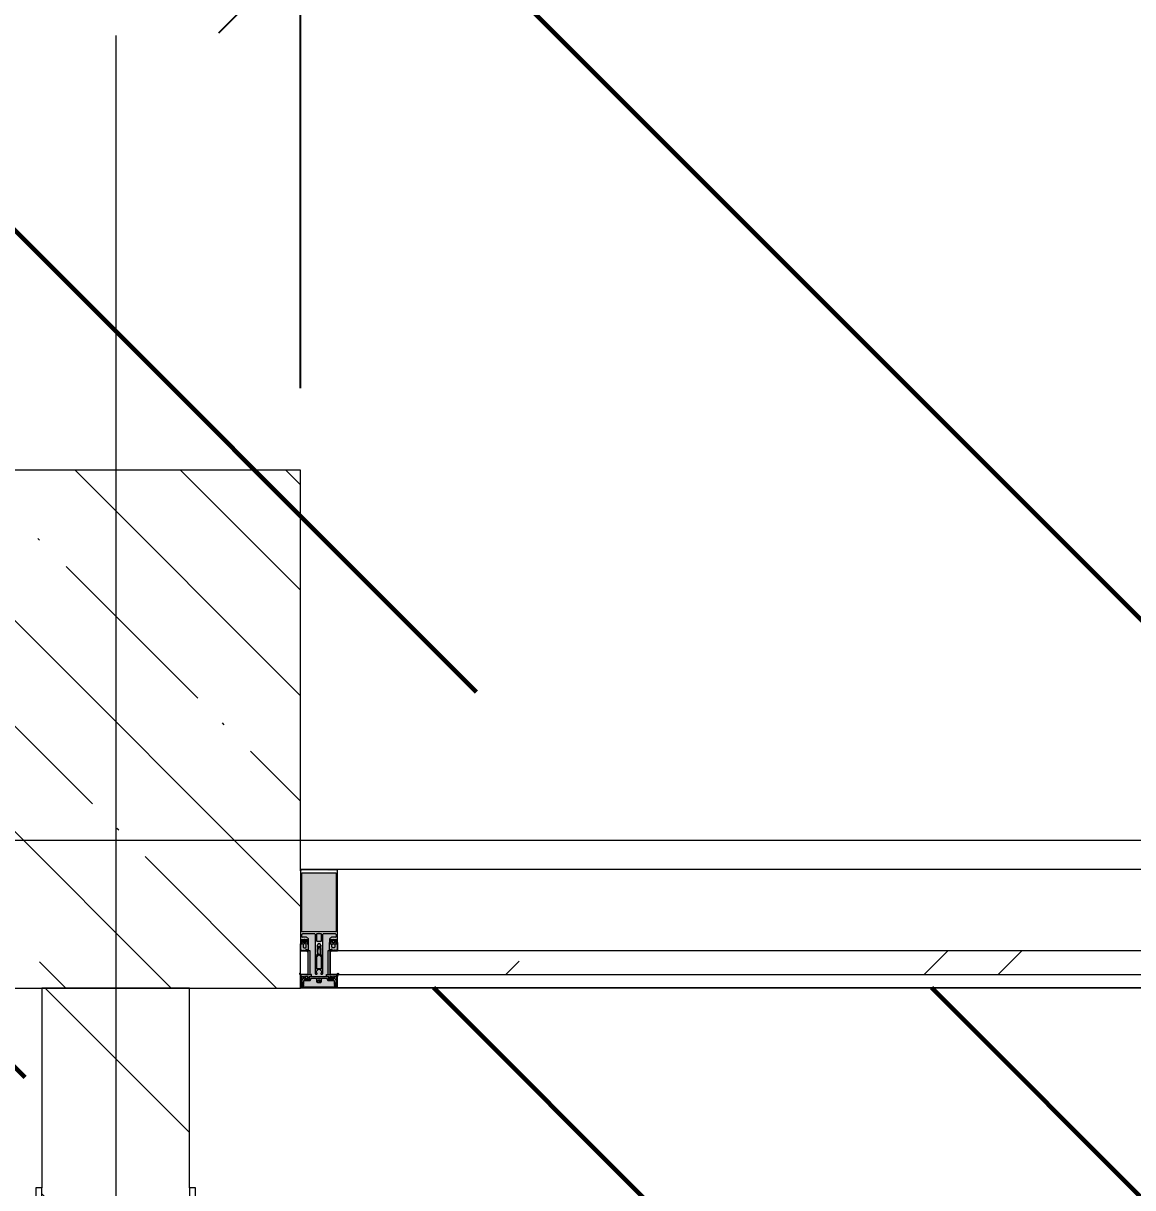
# Model space of a CAD drawing. Header units: millimetres. Extents: x -68946 to 288321, y -402657 to 324925.
# Drawn here: x 99763 to 101264, y 39505 to 41079 of the extents above; entities that cross this region are included whole.
import ezdxf

# ---------------------------------------------------------------- set-up
doc = ezdxf.new("R2010")
doc.units = ezdxf.units.MM
doc.linetypes.add('ADSK_Линия сетки', pattern=[2500, 2000, -250, 0, -250])
doc.layers.get('Defpoints').update_dxf_attribs({"color": 250})
for name, color, linetype, lineweight in [('3.4) ПТ-2.15    4 вып', 200, 'Continuous', 60), ('3.4) ПТ-2.16    4 вып', 114, 'Continuous', 60), ('A-____-____-DIMS', 250, 'Continuous', 9), ('A-DOOR-____-OTLN', 250, 'Continuous', 5), ('A-DOOR-FRAM-MCUT', 31, 'Continuous', 5), ('A-FLOR-____-OTLN', 192, 'Continuous', 9), ('A-GLAZ-CURT-MCUT', 52, 'Continuous', 9), ('A-GLAZ-CURT-OTLN', 52, 'Continuous', 5), ('A-GLAZ-CWMG-MCUT', 51, 'Continuous', 9), ('A-GLAZ-CWMG-OTLN', 51, 'Continuous', 5), ('A-WALL-____-MCUT', 250, 'Continuous', 13), ('A-WALL-____-PATT', 250, 'Continuous', 13), ('G-XREF-____-OTLN', 250, 'Continuous', 9), ('S-COLS-____-MCUT', 250, 'Continuous', 25), ('S-COLS-____-OTLN', 250, 'Continuous', 9), ('S-GRID-____-OTLN', 250, 'Continuous', 9)]:
    doc.layers.add(name, color=color, linetype=linetype, lineweight=lineweight)
doc.styles.get("Standard").update_dxf_attribs({"font": 'ГОСТ тип А.ttf'})
doc.dimstyles.new('А3', dxfattribs={"dimtxt": 333, "dimasz": 222, "dimexe": 222, "dimexo": 111, "dimgap": 111, "dimtad": 1, "dimtoh": 1, "dimdec": 0, "dimrnd": 0.0015, "dimzin": 0, "dimdsep": 46, "dimtxsty": 'Standard', "dimblk": 'OBLIQUE', "dimcen": 0, "dimclrd": 7, "dimclre": 7, "dimclrt": 7, "dimadec": 0, "dimazin": 0, "dimtfac": 1, "dimtdec": 0, "dimtofl": 0, "dimtmove": 0, "dimatfit": 3, "dimfxl": 1, "dimtolj": 1, "dimtzin": 0, "dimarcsym": 0})

# ---------------------------------------------------------------- blocks, each defined once
blk = doc.blocks.new('Системная панель - Стекло - 32мм-40336709-АР1_Маркировочный план 1 этажа С2и3')
at = {"layer": 'A-GLAZ-CURT-OTLN'}
h = blk.add_hatch(dxfattribs=at)
h.set_pattern_fill('FP_29', color=256, style=0, pattern_type=2)
h.set_pattern_definition([(45, (-88730, -39709.42), (-282.8427, 282.8427), [200, -600]), (45, (-88930, -39809.42), (-282.8427, 282.8427), [600, -200]), (45, (-88530, -39909.42), (-282.8427, 282.8427), [200, -600])])
h.paths.add_polyline_path([(69.8, -16), (740, -16), (740, 16), (-740, 16), (-740, -16), (-613.7, -16)])
at = {"layer": 'A-GLAZ-CURT-MCUT', "lineweight": 5}
for p, q in [((740, 16), (-740, 16)), ((-740, 16), (-740, -16)), ((740, -16), (740, 16)), ((-740, -16), (740, -16))]:
    blk.add_line(p, q, dxfattribs=at)
blk = doc.blocks.new('Прямоугольный импост - 160_dwg-V16-АР1_Маркировочный план 1 этажа С2и3')
at = {"layer": 'G-XREF-____-OTLN'}
for p, q in [((227998.7, 194628.5), (227999.1, 194628.4)), ((228009.4, 194620.5), (228013.9, 194620.5)), ((228010.4, 194620.5), (228010.4, 194622.8)), ((228012.9, 194620.5), (228012.9, 194622.8)), ((228024.5, 194628.5), (228024.2, 194628.4))]:
    blk.add_line(p, q, dxfattribs=at)
at = {"layer": 'G-XREF-____-OTLN', "flags": 128}
for points in [[(227987.6, 194772.7), (227987.4, 194772.5), (227987.1, 194772.2), (227986.9, 194772), (227986.6, 194771.7)], [(227986.6, 194771.7), (227986.6, 194747), (227986.6, 194722.2), (227986.6, 194697.5), (227986.6, 194672.7)], [(228035.6, 194772.7), (228023.6, 194772.7), (228011.6, 194772.7), (227999.6, 194772.7), (227987.6, 194772.7)], [(227988.6, 194689), (227988.6, 194708.9), (227988.6, 194728.9), (227988.6, 194748.8), (227988.6, 194768.7)], [(227988.6, 194768.7), (228000.1, 194768.7), (228011.6, 194768.7), (228023.1, 194768.7), (228034.6, 194768.7)], [(228034.6, 194768.7), (228034.6, 194748.8), (228034.6, 194728.9), (228034.6, 194708.9), (228034.6, 194689)], [(228036.6, 194771.7), (228036.4, 194772), (228036.1, 194772.2), (228035.9, 194772.5), (228035.6, 194772.7)], [(228036.6, 194672.7), (228036.6, 194697.5), (228036.6, 194722.2), (228036.6, 194747), (228036.6, 194771.7)], [(228034.6, 194689), (228023.1, 194689), (228011.6, 194689), (228000.1, 194689), (227988.6, 194689)], [(227988.6, 194685.7), (227988.9, 194686), (227989.1, 194686.2), (227989.4, 194686.5), (227989.6, 194686.7)], [(227988.6, 194681.7), (227988.6, 194682.7), (227988.6, 194683.7), (227988.6, 194684.7), (227988.6, 194685.7)], [(227989.6, 194686.7), (227993.6, 194686.7), (227997.6, 194686.7), (228001.6, 194686.7), (228005.6, 194686.7)], [(228005.6, 194686.7), (228005.9, 194686.5), (228006.1, 194686.2), (228006.4, 194686), (228006.6, 194685.7)], [(228006.6, 194685.7), (228006.6, 194678.3), (228006.6, 194670.9), (228006.6, 194663.4), (228006.6, 194656)], [(228008.6, 194686.4), (228008.7, 194686.5), (228008.8, 194686.6), (228008.9, 194686.6), (228008.9, 194686.7)], [(228008.6, 194676.3), (228008.6, 194678.8), (228008.6, 194681.4), (228008.6, 194683.9), (228008.6, 194686.4)], [(228008.9, 194686.7), (228010.3, 194686.7), (228011.6, 194686.7), (228013, 194686.7), (228014.3, 194686.7)], [(228014.3, 194686.7), (228014.4, 194686.6), (228014.5, 194686.6), (228014.6, 194686.5), (228014.6, 194686.4)], [(228014.6, 194686.4), (228014.6, 194683.9), (228014.6, 194681.4), (228014.6, 194678.8), (228014.6, 194676.3)], [(228016.6, 194685.7), (228016.9, 194686), (228017.1, 194686.2), (228017.4, 194686.5), (228017.6, 194686.7)], [(228016.6, 194656), (228016.6, 194663.4), (228016.6, 194670.9), (228016.6, 194678.3), (228016.6, 194685.7)], [(228017.6, 194686.7), (228021.6, 194686.7), (228025.6, 194686.7), (228029.6, 194686.7), (228033.6, 194686.7)], [(228033.6, 194686.7), (228033.9, 194686.5), (228034.1, 194686.2), (228034.4, 194686), (228034.6, 194685.7)], [(228034.6, 194685.7), (228034.6, 194684.7), (228034.6, 194683.7), (228034.6, 194682.7), (228034.6, 194681.7)], [(227986.6, 194672.7), (227987.1, 194672.7), (227987.6, 194672.7), (227988.1, 194672.7), (227988.6, 194672.7)], [(227988.1, 194673.7), (227988.1, 194675), (227988.1, 194676.2), (227988.1, 194677.5), (227988.1, 194678.7)], [(227988.1, 194678.7), (227989.1, 194678.7), (227990, 194678.7), (227990.9, 194678.7), (227991.8, 194678.7)], [(227989.1, 194673.7), (227988.9, 194673.7), (227988.6, 194673.7), (227988.4, 194673.7), (227988.1, 194673.7)], [(227989.6, 194681.5), (227989.4, 194681.6), (227989.1, 194681.6), (227988.9, 194681.7), (227988.6, 194681.7)], [(227988.6, 194672.7), (227988.8, 194672.8), (227988.9, 194673), (227989, 194673.1), (227989.1, 194673.2)], [(227989.1, 194673.2), (227989.1, 194673.3), (227989.1, 194673.5), (227989.1, 194673.6), (227989.1, 194673.7)], [(227989.9, 194681.7), (227989.8, 194681.7), (227989.7, 194681.6), (227989.7, 194681.6), (227989.6, 194681.5)], [(227994.4, 194681.7), (227993.3, 194681.7), (227992.2, 194681.7), (227991, 194681.7), (227989.9, 194681.7)], [(227991.8, 194678.7), (227991.9, 194678.8), (227992, 194678.9), (227992.1, 194678.9), (227992.1, 194679)], [(227992.1, 194679), (227992.2, 194678.9), (227992.3, 194678.9), (227992.4, 194678.8), (227992.4, 194678.7)], [(227992.4, 194678.7), (227993.4, 194678.7), (227994.3, 194678.7), (227995.2, 194678.7), (227996.1, 194678.7)], [(227994.6, 194681.7), (227994.6, 194681.7), (227994.5, 194681.7), (227994.5, 194681.7), (227994.4, 194681.7)], [(227997, 194679.9), (227996.4, 194680.3), (227995.8, 194680.8), (227995.2, 194681.2), (227994.6, 194681.7)], [(227996.1, 194673.7), (227995.9, 194673.7), (227995.6, 194673.7), (227995.4, 194673.7), (227995.1, 194673.7)], [(227995.1, 194673.7), (227995.1, 194673.6), (227995.1, 194673.5), (227995.1, 194673.3), (227995.1, 194673.2)], [(227995.1, 194673.2), (227995.3, 194673.1), (227995.4, 194673), (227995.5, 194672.8), (227995.6, 194672.7)], [(227995.6, 194672.7), (227996.1, 194672.7), (227996.6, 194672.7), (227997.1, 194672.7), (227997.6, 194672.7)], [(227996.1, 194678.7), (227996.1, 194677.5), (227996.1, 194676.2), (227996.1, 194675), (227996.1, 194673.7)], [(227997.6, 194678.7), (227997.5, 194679), (227997.3, 194679.3), (227997.2, 194679.6), (227997, 194679.9)], [(227997.6, 194672.7), (227997.6, 194674.2), (227997.6, 194675.7), (227997.6, 194677.2), (227997.6, 194678.7)], [(228008.9, 194676), (228008.9, 194676.1), (228008.8, 194676.2), (228008.7, 194676.2), (228008.6, 194676.3)], [(228014.3, 194676), (228013, 194676), (228011.6, 194676), (228010.3, 194676), (228008.9, 194676)], [(228009.1, 194671.1), (228009.3, 194671.2), (228009.4, 194671.3), (228009.6, 194671.4), (228009.8, 194671.5)], [(228009.6, 194670.8), (228009.5, 194670.9), (228009.4, 194671), (228009.3, 194671), (228009.1, 194671.1)], [(228009.1, 194669.3), (228009.3, 194669.4), (228009.4, 194669.5), (228009.5, 194669.5), (228009.6, 194669.6)], [(228009.6, 194669), (228009.5, 194669.1), (228009.4, 194669.2), (228009.3, 194669.2), (228009.1, 194669.3)], [(228009.1, 194667.5), (228009.3, 194667.6), (228009.4, 194667.7), (228009.5, 194667.7), (228009.6, 194667.8)], [(228009.6, 194667.2), (228009.5, 194667.3), (228009.4, 194667.4), (228009.3, 194667.4), (228009.1, 194667.5)], [(228009.6, 194669.6), (228009.6, 194669.9), (228009.6, 194670.2), (228009.6, 194670.5), (228009.6, 194670.8)], [(228009.6, 194667.8), (228009.6, 194668.1), (228009.6, 194668.4), (228009.6, 194668.7), (228009.6, 194669)], [(228009.8, 194671.5), (228010, 194671.9), (228010.3, 194672.3), (228010.5, 194672.8), (228010.8, 194673.2)], [(228010.8, 194673.2), (228011.2, 194673.2), (228011.6, 194673.2), (228012.1, 194673.2), (228012.5, 194673.2)], [(228012.5, 194673.2), (228012.8, 194672.7), (228013.1, 194672.2), (228013.3, 194671.7), (228013.6, 194671.3)], [(228013.6, 194671.3), (228013.6, 194671.1), (228013.6, 194670.9), (228013.6, 194670.7), (228013.6, 194670.5)], [(228013.6, 194670.5), (228013.8, 194670.4), (228013.9, 194670.4), (228014, 194670.3), (228014.1, 194670.2)], [(228014.1, 194670.2), (228014, 194670.1), (228013.9, 194670.1), (228013.8, 194670), (228013.6, 194669.9)], [(228013.6, 194669.9), (228013.6, 194669.6), (228013.6, 194669.3), (228013.6, 194669), (228013.6, 194668.7)], [(228013.6, 194668.7), (228013.8, 194668.6), (228013.9, 194668.6), (228014, 194668.5), (228014.1, 194668.4)], [(228014.1, 194668.4), (228014, 194668.3), (228013.9, 194668.3), (228013.8, 194668.2), (228013.6, 194668.1)], [(228013.6, 194668.1), (228013.6, 194667.8), (228013.6, 194667.5), (228013.6, 194667.2), (228013.6, 194666.9)], [(228014.6, 194676.3), (228014.6, 194676.2), (228014.5, 194676.2), (228014.4, 194676.1), (228014.3, 194676)], [(228026.2, 194679.9), (228026.1, 194679.6), (228025.9, 194679.3), (228025.8, 194679), (228025.6, 194678.7)], [(228025.6, 194678.7), (228025.6, 194677.2), (228025.6, 194675.7), (228025.6, 194674.2), (228025.6, 194672.7)], [(228025.6, 194672.7), (228026.1, 194672.7), (228026.6, 194672.7), (228027.1, 194672.7), (228027.6, 194672.7)], [(228028.7, 194681.7), (228028, 194681.2), (228027.4, 194680.8), (228026.8, 194680.3), (228026.2, 194679.9)], [(228027.1, 194673.7), (228027.1, 194675), (228027.1, 194676.2), (228027.1, 194677.5), (228027.1, 194678.7)], [(228027.1, 194678.7), (228028.1, 194678.7), (228029, 194678.7), (228029.9, 194678.7), (228030.8, 194678.7)], [(228028.1, 194673.7), (228027.9, 194673.7), (228027.6, 194673.7), (228027.4, 194673.7), (228027.1, 194673.7)], [(228027.6, 194672.7), (228027.8, 194672.8), (228027.9, 194673), (228028, 194673.1), (228028.1, 194673.2)], [(228028.1, 194673.2), (228028.1, 194673.3), (228028.1, 194673.5), (228028.1, 194673.6), (228028.1, 194673.7)], [(228028.8, 194681.7), (228028.8, 194681.7), (228028.7, 194681.7), (228028.7, 194681.7), (228028.7, 194681.7)], [(228033.4, 194681.7), (228032.2, 194681.7), (228031.1, 194681.7), (228030, 194681.7), (228028.8, 194681.7)], [(228030.8, 194678.7), (228030.9, 194678.8), (228031, 194678.9), (228031.1, 194678.9), (228031.1, 194679)], [(228031.1, 194679), (228031.2, 194678.9), (228031.3, 194678.9), (228031.4, 194678.8), (228031.4, 194678.7)], [(228031.4, 194678.7), (228032.4, 194678.7), (228033.3, 194678.7), (228034.2, 194678.7), (228035.1, 194678.7)], [(228033.7, 194681.5), (228033.6, 194681.6), (228033.5, 194681.6), (228033.5, 194681.7), (228033.4, 194681.7)], [(228034.6, 194681.7), (228034.4, 194681.7), (228034.1, 194681.6), (228033.9, 194681.6), (228033.7, 194681.5)], [(228035.1, 194673.7), (228034.9, 194673.7), (228034.6, 194673.7), (228034.4, 194673.7), (228034.1, 194673.7)], [(228034.1, 194673.7), (228034.1, 194673.6), (228034.1, 194673.5), (228034.1, 194673.3), (228034.1, 194673.2)], [(228034.1, 194673.2), (228034.3, 194673.1), (228034.4, 194673), (228034.5, 194672.8), (228034.6, 194672.7)], [(228034.6, 194672.7), (228035.1, 194672.7), (228035.6, 194672.7), (228036.1, 194672.7), (228036.6, 194672.7)], [(228035.1, 194678.7), (228035.1, 194677.5), (228035.1, 194676.2), (228035.1, 194675), (228035.1, 194673.7)], [(227999.6, 194631.5), (227999.6, 194663.5), (227986.6, 194663.5)], [(228006.6, 194656), (228006.7, 194655.9), (228006.8, 194655.9), (228006.9, 194655.8), (228006.9, 194655.7)], [(228006.9, 194655.7), (228007.2, 194655.7), (228007.5, 194655.7), (228007.8, 194655.7), (228008.1, 194655.7)], [(228008.1, 194655.7), (228008.4, 194656), (228008.6, 194656.2), (228008.9, 194656.5), (228009.1, 194656.7)], [(228009.1, 194665.7), (228009.3, 194665.8), (228009.4, 194665.9), (228009.5, 194665.9), (228009.6, 194666)], [(228009.6, 194665.4), (228009.5, 194665.5), (228009.4, 194665.6), (228009.3, 194665.6), (228009.1, 194665.7)], [(228009.1, 194663.9), (228009.3, 194664), (228009.4, 194664.1), (228009.5, 194664.1), (228009.6, 194664.2)], [(228009.6, 194663.6), (228009.5, 194663.7), (228009.4, 194663.8), (228009.3, 194663.8), (228009.1, 194663.9)], [(228009.1, 194662.1), (228009.3, 194662.2), (228009.4, 194662.3), (228009.5, 194662.3), (228009.6, 194662.4)], [(228009.6, 194661.8), (228009.5, 194661.9), (228009.4, 194662), (228009.3, 194662), (228009.1, 194662.1)], [(228009.1, 194660.3), (228009.3, 194660.4), (228009.4, 194660.5), (228009.5, 194660.5), (228009.6, 194660.6)], [(228009.6, 194660), (228009.5, 194660.1), (228009.4, 194660.2), (228009.3, 194660.2), (228009.1, 194660.3)], [(228009.1, 194658.5), (228009.3, 194658.6), (228009.4, 194658.7), (228009.5, 194658.7), (228009.6, 194658.8)], [(228009.6, 194658.2), (228009.5, 194658.3), (228009.4, 194658.4), (228009.3, 194658.4), (228009.1, 194658.5)], [(228009.1, 194656.7), (228009.3, 194656.8), (228009.4, 194656.9), (228009.5, 194656.9), (228009.6, 194657)], [(228009.6, 194666), (228009.6, 194666.3), (228009.6, 194666.6), (228009.6, 194666.9), (228009.6, 194667.2)], [(228009.6, 194664.2), (228009.6, 194664.5), (228009.6, 194664.8), (228009.6, 194665.1), (228009.6, 194665.4)], [(228009.6, 194662.4), (228009.6, 194662.7), (228009.6, 194663), (228009.6, 194663.3), (228009.6, 194663.6)], [(228009.6, 194660.6), (228009.6, 194660.9), (228009.6, 194661.2), (228009.6, 194661.5), (228009.6, 194661.8)], [(228009.6, 194658.8), (228009.6, 194659.1), (228009.6, 194659.4), (228009.6, 194659.7), (228009.6, 194660)], [(228009.6, 194657), (228009.6, 194657.3), (228009.6, 194657.6), (228009.6, 194657.9), (228009.6, 194658.2)], [(228013.6, 194666.9), (228013.8, 194666.8), (228013.9, 194666.8), (228014, 194666.7), (228014.1, 194666.6)], [(228014.1, 194666.6), (228014, 194666.5), (228013.9, 194666.5), (228013.8, 194666.4), (228013.6, 194666.3)], [(228013.6, 194666.3), (228013.6, 194666), (228013.6, 194665.7), (228013.6, 194665.4), (228013.6, 194665.1)], [(228013.6, 194665.1), (228013.8, 194665), (228013.9, 194665), (228014, 194664.9), (228014.1, 194664.8)], [(228014.1, 194664.8), (228014, 194664.7), (228013.9, 194664.7), (228013.8, 194664.6), (228013.6, 194664.5)], [(228013.6, 194664.5), (228013.6, 194664.2), (228013.6, 194663.9), (228013.6, 194663.6), (228013.6, 194663.3)], [(228013.6, 194663.3), (228013.8, 194663.2), (228013.9, 194663.2), (228014, 194663.1), (228014.1, 194663)], [(228014.1, 194663), (228014, 194662.9), (228013.9, 194662.9), (228013.8, 194662.8), (228013.6, 194662.7)], [(228013.6, 194662.7), (228013.6, 194662.4), (228013.6, 194662.1), (228013.6, 194661.8), (228013.6, 194661.5)], [(228013.6, 194661.5), (228013.8, 194661.4), (228013.9, 194661.4), (228014, 194661.3), (228014.1, 194661.2)], [(228014.1, 194661.2), (228014, 194661.1), (228013.9, 194661.1), (228013.8, 194661), (228013.6, 194660.9)], [(228013.6, 194660.9), (228013.6, 194660.6), (228013.6, 194660.3), (228013.6, 194660), (228013.6, 194659.7)], [(228013.6, 194659.7), (228013.8, 194659.6), (228013.9, 194659.6), (228014, 194659.5), (228014.1, 194659.4)], [(228014.1, 194659.4), (228014, 194659.3), (228013.9, 194659.3), (228013.8, 194659.2), (228013.6, 194659.1)], [(228013.6, 194659.1), (228013.6, 194658.8), (228013.6, 194658.5), (228013.6, 194658.2), (228013.6, 194657.9)], [(228013.6, 194657.9), (228013.8, 194657.8), (228013.9, 194657.8), (228014, 194657.7), (228014.1, 194657.6)], [(228014.1, 194657.6), (228014.1, 194657.4), (228014.1, 194657.2), (228014.1, 194656.9), (228014.1, 194656.7)], [(228014.1, 194656.7), (228014.4, 194656.5), (228014.6, 194656.2), (228014.9, 194656), (228015.1, 194655.7)], [(228015.1, 194655.7), (228015.4, 194655.7), (228015.7, 194655.7), (228016, 194655.7), (228016.3, 194655.7)], [(228016.3, 194655.7), (228016.4, 194655.8), (228016.5, 194655.9), (228016.6, 194655.9), (228016.6, 194656)], [(228036.6, 194663.5), (228023.6, 194663.5), (228023.6, 194631.5)], [(227989.4, 194631.5), (227988.9, 194631.5), (227988.4, 194630.5), (227987.9, 194630.5), (227985.8, 194633), (227985.4, 194632.6), (227986.6, 194628.9), (227986.6, 194628.8), (227987, 194628.4), (227990.8, 194628.4), (227991.1, 194628.5), (227991.8, 194628.3), (227991.8, 194627.1), (227991.6, 194626.9), (227991.4, 194626.9), (227991.3, 194626.5), (227992.5, 194625.3), (227992.9, 194625.2), (227997, 194625.2), (227997.4, 194625.3), (227998.6, 194626.5), (227998.4, 194626.9), (227998.2, 194626.9), (227998, 194627.1), (227998, 194628.3)], [(227987.4, 194628.4), (227987.2, 194628.3), (227987, 194628.3), (227986.8, 194628.2), (227986.6, 194628.2)], [(227986.6, 194628.2), (227986.6, 194624.8), (227986.6, 194621.4), (227986.6, 194618), (227986.6, 194614.6)], [(227989, 194625.3), (227988.6, 194626), (227988.2, 194626.8), (227987.8, 194627.6), (227987.4, 194628.4)], [(227987.9, 194628.4), (227987.9, 194628.3), (227987.8, 194628.2), (227987.7, 194628.1), (227987.7, 194627.9)], [(227987.7, 194627.9), (227988, 194627.2), (227988.4, 194626.5), (227988.7, 194625.8), (227989.1, 194625)], [(227991.4, 194628.4), (227990.6, 194628.4), (227989.7, 194628.4), (227988.8, 194628.4), (227987.9, 194628.4)], [(227987.9, 194623.2), (227988.2, 194623.5), (227988.4, 194623.8), (227988.7, 194624.1), (227988.9, 194624.4)], [(227987.9, 194617.7), (227987.9, 194619.1), (227987.9, 194620.4), (227987.9, 194621.8), (227987.9, 194623.2)], [(227989, 194624.2), (227988.8, 194623.9), (227988.6, 194623.6), (227988.4, 194623.3), (227988.2, 194623)], [(227988.2, 194623), (227988.2, 194623), (227988.2, 194622.9), (227988.2, 194622.8), (227988.2, 194622.8)], [(227988.2, 194622.8), (227988.6, 194621.6), (227989.1, 194620.5), (227989.5, 194619.3), (227990, 194618.2)], [(227988.9, 194624.4), (227989, 194624.6), (227989, 194624.8), (227989, 194625), (227989, 194625.3)], [(227989.1, 194625), (227989, 194624.8), (227989, 194624.6), (227989, 194624.4), (227989, 194624.2)], [(228001.3, 194628.4), (228001.6, 194628.7), (228001.6, 194631.1), (228001.6, 194631.3), (228001.4, 194631.5), (228000.9, 194631.5), (228000.4, 194630.8), (227999.9, 194630.8), (227999.4, 194631.5), (227998.9, 194631.5), (227998.4, 194630.8), (227997.9, 194630.8), (227997.4, 194631.5), (227996.9, 194631.5), (227996.4, 194630.8), (227995.9, 194630.8), (227995.4, 194631.5), (227994.9, 194631.5), (227994.4, 194630.8), (227993.9, 194630.8), (227993.4, 194631.5), (227992.9, 194631.5), (227992.4, 194630.8), (227991.9, 194630.8), (227991.4, 194631.5), (227990.9, 194631.5), (227990.4, 194630.8), (227989.9, 194630.8), (227989.4, 194631.5)], [(227990.9, 194625.7), (227990.9, 194626.1), (227990.9, 194626.5), (227990.9, 194627), (227990.9, 194627.4)], [(227990.9, 194627.4), (227991.2, 194627.4), (227991.4, 194627.4), (227991.7, 194627.4), (227991.9, 194627.4)], [(227991.9, 194624.7), (227991.7, 194624.9), (227991.4, 194625.2), (227991.2, 194625.4), (227990.9, 194625.7)], [(227990.9, 194622.7), (227991.1, 194622.8), (227991.2, 194622.9), (227991.3, 194623.1), (227991.4, 194623.2)], [(227990.9, 194618.4), (227990.9, 194619.5), (227990.9, 194620.5), (227990.9, 194621.6), (227990.9, 194622.7)], [(227991.9, 194627.9), (227991.8, 194628), (227991.7, 194628.1), (227991.6, 194628.3), (227991.4, 194628.4)], [(227991.4, 194623.2), (227993.4, 194623.2), (227995.4, 194623.2), (227997.4, 194623.2), (227999.4, 194623.2)], [(227991.9, 194627.4), (227991.9, 194627.5), (227991.9, 194627.6), (227991.9, 194627.8), (227991.9, 194627.9)], [(227998.6, 194624.7), (227997, 194624.7), (227995.3, 194624.7), (227993.6, 194624.7), (227991.9, 194624.7)], [(227998.4, 194628.4), (227998.3, 194628.3), (227998.2, 194628.1), (227998.1, 194628), (227997.9, 194627.9)], [(227997.9, 194627.9), (227997.9, 194627.8), (227997.9, 194627.6), (227997.9, 194627.5), (227997.9, 194627.4)], [(227997.9, 194627.4), (227998.2, 194627.4), (227998.4, 194627.4), (227998.7, 194627.4), (227998.9, 194627.4)], [(228024.8, 194628.4), (228018.2, 194628.4), (228011.6, 194628.4), (228005, 194628.4), (227998.4, 194628.4)], [(227998.9, 194625), (227998.9, 194624.9), (227998.8, 194624.8), (227998.7, 194624.8), (227998.6, 194624.7)], [(227998.9, 194627.4), (227998.9, 194626.8), (227998.9, 194626.2), (227998.9, 194625.6), (227998.9, 194625)], [(227999.4, 194623.2), (227999.7, 194623.4), (227999.9, 194623.7), (228000.2, 194623.9), (228000.4, 194624.2)], [(228000.4, 194625.4), (228000.7, 194625.6), (228000.9, 194625.9), (228001.2, 194626.1), (228001.4, 194626.4)], [(228000.4, 194624.2), (228000.4, 194624.5), (228000.4, 194624.8), (228000.4, 194625.1), (228000.4, 194625.4)], [(228001.4, 194626.4), (228003.9, 194626.4), (228006.4, 194626.4), (228008.9, 194626.4), (228011.3, 194626.4)], [(228015.1, 194621.7), (228015.1, 194625.5), (228008.2, 194625.5), (228008.2, 194621.7)], [(228014.1, 194620.5), (228014.1, 194622.8), (228011.6, 194623.8), (228009.2, 194622.8), (228009.2, 194620.5)], [(228011.3, 194626.4), (228011.4, 194626.5), (228011.5, 194626.5), (228011.6, 194626.6), (228011.6, 194626.7)], [(228011.6, 194626.7), (228011.7, 194626.6), (228011.8, 194626.5), (228011.9, 194626.5), (228011.9, 194626.4)], [(228011.9, 194626.4), (228014.4, 194626.4), (228016.9, 194626.4), (228019.4, 194626.4), (228021.8, 194626.4)], [(228021.9, 194628.4), (228021.6, 194628.7), (228021.6, 194631.1), (228021.7, 194631.3), (228021.9, 194631.5), (228022.4, 194631.5), (228022.9, 194630.8), (228023.4, 194630.8), (228023.9, 194631.5), (228024.4, 194631.5), (228024.9, 194630.8), (228025.4, 194630.8), (228025.9, 194631.5), (228026.4, 194631.5), (228026.9, 194630.8), (228027.4, 194630.8), (228027.9, 194631.5), (228028.4, 194631.5), (228028.9, 194630.8), (228029.4, 194630.8), (228029.9, 194631.5), (228030.4, 194631.5), (228030.9, 194630.8), (228031.4, 194630.8), (228031.9, 194631.5), (228032.4, 194631.5), (228032.9, 194630.8), (228033.4, 194630.8), (228033.9, 194631.5)], [(228021.8, 194626.4), (228022.1, 194626.1), (228022.3, 194625.9), (228022.6, 194625.6), (228022.8, 194625.4)], [(228022.8, 194625.4), (228022.8, 194625.1), (228022.8, 194624.8), (228022.8, 194624.5), (228022.8, 194624.2)], [(228022.8, 194624.2), (228023.1, 194623.9), (228023.3, 194623.7), (228023.6, 194623.4), (228023.8, 194623.2)], [(228023.8, 194623.2), (228025.8, 194623.2), (228027.8, 194623.2), (228029.8, 194623.2), (228031.8, 194623.2)], [(228024.3, 194625), (228024.3, 194625.6), (228024.3, 194626.2), (228024.3, 194626.8), (228024.3, 194627.4)], [(228024.3, 194627.4), (228024.6, 194627.4), (228024.8, 194627.4), (228025.1, 194627.4), (228025.3, 194627.4)], [(228024.6, 194624.7), (228024.6, 194624.8), (228024.5, 194624.8), (228024.4, 194624.9), (228024.3, 194625)], [(228031.3, 194624.7), (228029.7, 194624.7), (228028, 194624.7), (228026.3, 194624.7), (228024.6, 194624.7)], [(228033.9, 194631.5), (228034.4, 194631.5), (228034.9, 194630.5), (228035.4, 194630.5), (228037.4, 194633), (228037.9, 194632.6), (228036.6, 194628.9), (228036.6, 194628.8), (228036.2, 194628.4), (228032.5, 194628.4), (228032.1, 194628.5), (228031.4, 194628.3), (228031.4, 194627.1), (228031.6, 194626.9), (228031.8, 194626.9), (228032, 194626.5), (228030.8, 194625.3), (228030.4, 194625.2), (228026.3, 194625.2), (228025.9, 194625.3), (228024.7, 194626.5), (228024.8, 194626.9), (228025, 194626.9), (228025.2, 194627.1), (228025.2, 194628.3)], [(228025.3, 194627.9), (228025.2, 194628), (228025.1, 194628.1), (228025, 194628.3), (228024.8, 194628.4)], [(228025.3, 194627.4), (228025.3, 194627.5), (228025.3, 194627.6), (228025.3, 194627.8), (228025.3, 194627.9)], [(228031.8, 194628.4), (228031.7, 194628.3), (228031.6, 194628.1), (228031.5, 194628), (228031.3, 194627.9)], [(228031.3, 194627.9), (228031.3, 194627.8), (228031.3, 194627.6), (228031.3, 194627.5), (228031.3, 194627.4)], [(228031.3, 194627.4), (228031.6, 194627.4), (228031.8, 194627.4), (228032.1, 194627.4), (228032.3, 194627.4)], [(228032.3, 194625.7), (228032.1, 194625.4), (228031.8, 194625.2), (228031.6, 194624.9), (228031.3, 194624.7)], [(228035.3, 194628.4), (228034.5, 194628.4), (228033.6, 194628.4), (228032.7, 194628.4), (228031.8, 194628.4)], [(228031.8, 194623.2), (228032, 194623.1), (228032.1, 194622.9), (228032.2, 194622.8), (228032.3, 194622.7)], [(228032.3, 194627.4), (228032.3, 194627), (228032.3, 194626.5), (228032.3, 194626.1), (228032.3, 194625.7)], [(228032.3, 194622.7), (228032.3, 194621.6), (228032.3, 194620.5), (228032.3, 194619.5), (228032.3, 194618.4)], [(228033.3, 194618.2), (228033.7, 194619.3), (228034.2, 194620.5), (228034.7, 194621.6), (228035.1, 194622.8)], [(228035.9, 194628.4), (228035.5, 194627.6), (228035, 194626.8), (228034.6, 194626), (228034.2, 194625.3)], [(228034.2, 194625), (228034.6, 194625.8), (228034.9, 194626.5), (228035.3, 194627.2), (228035.6, 194627.9)], [(228034.2, 194625.3), (228034.2, 194625), (228034.3, 194624.8), (228034.3, 194624.6), (228034.3, 194624.4)], [(228034.3, 194624.2), (228034.3, 194624.4), (228034.2, 194624.6), (228034.2, 194624.8), (228034.2, 194625)], [(228034.3, 194624.4), (228034.6, 194624.1), (228034.8, 194623.8), (228035.1, 194623.5), (228035.3, 194623.2)], [(228035.1, 194623), (228034.9, 194623.3), (228034.7, 194623.6), (228034.5, 194623.9), (228034.3, 194624.2)], [(228035.1, 194622.8), (228035.1, 194622.8), (228035.1, 194622.9), (228035.1, 194623), (228035.1, 194623)], [(228035.6, 194627.9), (228035.5, 194628.1), (228035.5, 194628.2), (228035.4, 194628.3), (228035.3, 194628.4)], [(228035.3, 194623.2), (228035.3, 194621.8), (228035.3, 194620.4), (228035.3, 194619.1), (228035.3, 194617.7)], [(228036.6, 194628.2), (228036.4, 194628.2), (228036.3, 194628.3), (228036.1, 194628.3), (228035.9, 194628.4)], [(228036.6, 194614.6), (228036.6, 194618), (228036.6, 194621.4), (228036.6, 194624.8), (228036.6, 194628.2)], [(227986.6, 194614.6), (227987, 194614.2), (227987.4, 194613.8), (227987.8, 194613.5), (227988.1, 194613.1)], [(227988.2, 194617.4), (227988.2, 194617.5), (227988.1, 194617.5), (227988, 194617.6), (227987.9, 194617.7)], [(227987.9, 194615.8), (227988, 194615.9), (227988.1, 194615.9), (227988.2, 194616), (227988.2, 194616.1)], [(227987.9, 194614.7), (227987.9, 194615), (227987.9, 194615.2), (227987.9, 194615.5), (227987.9, 194615.8)], [(227988.2, 194614.4), (227988.2, 194614.5), (227988.1, 194614.5), (227988, 194614.6), (227987.9, 194614.7)], [(227988.1, 194613.1), (227999.9, 194613.1), (228011.6, 194613.1), (228023.4, 194613.1), (228035.1, 194613.1)], [(227990.6, 194617.4), (227990, 194617.4), (227989.4, 194617.4), (227988.8, 194617.4), (227988.2, 194617.4)], [(227988.2, 194616.1), (227988.8, 194616.1), (227989.4, 194616.1), (227990, 194616.1), (227990.6, 194616.1)], [(228035, 194614.4), (228023.3, 194614.4), (228011.6, 194614.4), (227999.9, 194614.4), (227988.2, 194614.4)], [(227990, 194618.2), (227990.2, 194618.2), (227990.4, 194618.3), (227990.7, 194618.3), (227990.9, 194618.4)], [(227990.9, 194617.1), (227990.9, 194617.2), (227990.8, 194617.2), (227990.7, 194617.3), (227990.6, 194617.4)], [(227990.6, 194616.1), (227990.7, 194616.2), (227990.8, 194616.2), (227990.9, 194616.3), (227990.9, 194616.4)], [(227990.9, 194616.4), (227990.9, 194616.6), (227990.9, 194616.7), (227990.9, 194616.9), (227990.9, 194617.1)], [(228032.3, 194618.4), (228032.6, 194618.3), (228032.8, 194618.3), (228033.1, 194618.2), (228033.3, 194618.2)], [(228032.6, 194617.4), (228032.6, 194617.3), (228032.5, 194617.2), (228032.4, 194617.2), (228032.3, 194617.1)], [(228032.3, 194617.1), (228032.3, 194616.9), (228032.3, 194616.7), (228032.3, 194616.6), (228032.3, 194616.4)], [(228032.3, 194616.4), (228032.4, 194616.3), (228032.5, 194616.2), (228032.6, 194616.2), (228032.6, 194616.1)], [(228035, 194617.4), (228034.4, 194617.4), (228033.8, 194617.4), (228033.2, 194617.4), (228032.6, 194617.4)], [(228032.6, 194616.1), (228033.2, 194616.1), (228033.8, 194616.1), (228034.4, 194616.1), (228035, 194616.1)], [(228035.3, 194617.7), (228035.3, 194617.6), (228035.2, 194617.5), (228035.1, 194617.5), (228035, 194617.4)], [(228035, 194616.1), (228035.1, 194616), (228035.2, 194615.9), (228035.3, 194615.9), (228035.3, 194615.8)], [(228035.3, 194614.7), (228035.3, 194614.6), (228035.2, 194614.5), (228035.1, 194614.5), (228035, 194614.4)], [(228035.1, 194613.1), (228035.5, 194613.5), (228035.9, 194613.8), (228036.3, 194614.2), (228036.6, 194614.6)], [(228035.3, 194615.8), (228035.3, 194615.5), (228035.3, 194615.2), (228035.3, 194615), (228035.3, 194614.7)]]:
    blk.add_lwpolyline(points, dxfattribs=at)
for points in [[(227994.4, 194665.7), (227996.4, 194664.7), (227996.5, 194664.7), (227997.3, 194664.7), (227997.6, 194665), (227997.6, 194674.5), (227997.4, 194674.7), (227996.3, 194674.7), (227995.9, 194674.6), (227995.2, 194674.8), (227995.2, 194676), (227995.4, 194676.2), (227995.6, 194676.2), (227995.8, 194676.6), (227994.6, 194677.8), (227994.2, 194677.9), (227990.1, 194677.9), (227989.7, 194677.8), (227988.5, 194676.6), (227988.6, 194676.2), (227988.8, 194676.2), (227989, 194676), (227989, 194674.8), (227988.3, 194674.6), (227988, 194674.7), (227986.8, 194674.7), (227986.6, 194674.5), (227986.6, 194663.3), (227987.1, 194663.1), (227988.4, 194664.3), (227988.8, 194664.3), (227989.3, 194663.5), (227989.8, 194663.5), (227990.3, 194664.3), (227990.8, 194664.3), (227991.3, 194663.5), (227991.8, 194663.5), (227992.3, 194664.3), (227992.7, 194664.4), (227994.5, 194663.3), (227995.9, 194662.3), (227996.4, 194663.1), (227994, 194665.2)], [(227993.1, 194667.4), (227994.1, 194668.4), (227994.1, 194672), (227993.1, 194673), (227991.1, 194673), (227990.1, 194672), (227990.1, 194668.4), (227991.1, 194667.4)], [(227990.8, 194676.9), (227990.3, 194676.4), (227990.3, 194675.2), (227990.8, 194674.7), (227993.4, 194674.7), (227993.9, 194675.2), (227993.9, 194676.4), (227993.4, 194676.9)], [(227990.3, 194675.2), (227990.3, 194676.4), (227990.8, 194676.9), (227993.4, 194676.9), (227993.9, 194676.4), (227993.9, 194675.2), (227993.4, 194674.7), (227990.8, 194674.7)], [(228009.7, 194658.9), (228009.2, 194657.8), (228008.7, 194657.3), (228008.5, 194657.2), (228008.1, 194657.2), (228008.1, 194657.5), (228007.9, 194657.7), (228006.8, 194657.7), (228006.6, 194657.5), (228006.6, 194632.2), (228007.1, 194631.7), (228008.6, 194631.7), (228009.1, 194632.2), (228009.1, 194633), (228008.9, 194633.2), (228008.3, 194633.2), (228008.1, 194633.4), (228008.1, 194635.2), (228008.4, 194635.9), (228010.9, 194638.4), (228012.3, 194638.4), (228014.8, 194635.9), (228015.1, 194635.2), (228015.1, 194633.4), (228014.9, 194633.2), (228014.3, 194633.2), (228014.1, 194633), (228014.1, 194632.2), (228014.6, 194631.7), (228016.1, 194631.7), (228016.6, 194632.2), (228016.6, 194657.5), (228016.4, 194657.7), (228015.3, 194657.7), (228015.1, 194657.5), (228015.1, 194657.2), (228014.7, 194657.2), (228014.6, 194657.3), (228014, 194657.8), (228013.6, 194658.9), (228013.7, 194663.9), (228013.8, 194663.9), (228013.8, 194664.3), (228013.7, 194664.4), (228013.7, 194665.2), (228012.6, 194669), (228012.5, 194669.2), (228010.8, 194669.2), (228010.7, 194669), (228009.6, 194665.2), (228009.6, 194664.4), (228009.4, 194664.3), (228009.4, 194663.9), (228009.6, 194663.9)], [(228012.3, 194658.2), (228011, 194658.2), (228010.3, 194658.6), (228010.2, 194663.9), (228011.2, 194668.2), (228012.1, 194668.2), (228013.1, 194663.9), (228013, 194658.6)], [(228028.9, 194665.7), (228026.9, 194664.7), (228026.7, 194664.7), (228025.9, 194664.7), (228025.6, 194665), (228025.6, 194674.5), (228025.8, 194674.7), (228027, 194674.7), (228027.3, 194674.6), (228028, 194674.8), (228028, 194676), (228027.8, 194676.2), (228027.6, 194676.2), (228027.5, 194676.6), (228028.7, 194677.8), (228029.1, 194677.9), (228033.2, 194677.9), (228033.6, 194677.8), (228034.8, 194676.6), (228034.6, 194676.2), (228034.4, 194676.2), (228034.2, 194676), (228034.2, 194674.8), (228034.9, 194674.6), (228035.3, 194674.7), (228036.4, 194674.7), (228036.6, 194674.5), (228036.6, 194663.3), (228036.1, 194663.1), (228034.9, 194664.3), (228034.4, 194664.3), (228033.9, 194663.5), (228033.4, 194663.5), (228032.9, 194664.3), (228032.4, 194664.3), (228031.9, 194663.5), (228031.4, 194663.5), (228030.9, 194664.3), (228030.6, 194664.4), (228028.8, 194663.3), (228027.4, 194662.3), (228026.9, 194663.1), (228029.2, 194665.2)], [(228030.1, 194667.4), (228029.1, 194668.4), (228029.1, 194672), (228030.1, 194673), (228032.1, 194673), (228033.1, 194672), (228033.1, 194668.4), (228032.1, 194667.4)], [(228032.9, 194675.2), (228032.9, 194676.4), (228032.4, 194676.9), (228029.8, 194676.9), (228029.3, 194676.4), (228029.3, 194675.2), (228029.8, 194674.7), (228032.4, 194674.7)], [(228008.1, 194654.2), (228008.1, 194639), (228009, 194638.6), (228009.9, 194639.5), (228013.4, 194639.5), (228014.3, 194638.6), (228015.1, 194639), (228015.1, 194654.2), (228014.8, 194654.9), (228012.3, 194657.4), (228010.9, 194657.4), (228008.4, 194654.9)], [(227996.2, 194626.2), (227996.7, 194626.7), (227996.7, 194628), (227996.2, 194628.5), (227993.6, 194628.5), (227993.1, 194628), (227993.1, 194626.7), (227993.6, 194626.2)], [(228007.1, 194625.5), (228007.1, 194626.4), (228015.8, 194626.4), (228015.8, 194625.5)], [(228027, 194626.2), (228026.5, 194626.7), (228026.5, 194628), (228027, 194628.5), (228029.6, 194628.5), (228030.1, 194628), (228030.1, 194626.7), (228029.6, 194626.2)]]:
    blk.add_lwpolyline(points, close=True, dxfattribs=at)
at = {"layer": 'G-XREF-____-OTLN'}
for centre, radius, start, end in [((228009.4, 194621.7), 1.19, 180, 270), ((228009.8, 194621.2), 1.67, 68.4728, 111.5272), ((228011.6, 194617.7), 5.2, 76.3644, 103.6356), ((228013.5, 194621.2), 1.67, 68.4728, 111.5272), ((228013.9, 194621.7), 1.19, 270, 0)]:
    blk.add_arc(centre, radius, start, end, dxfattribs=at)
blk = doc.blocks.new('Прямоугольный импост - 32х50х160h-V17-АР1_Маркировочный план 1 этажа С2и3')
blk.add_blockref('Прямоугольный импост - 160_dwg-V16-АР1_Маркировочный план 1 этажа С2и3', (-228011.6, -194647.5))
blk = doc.blocks.new('Прямоугольный импост - Рядовой 50х160-V18-АР1_Маркировочный план 1 этажа С2и3')
at = {"layer": 'A-GLAZ-CWMG-OTLN'}
h = blk.add_hatch(color=50, dxfattribs=at)
h.paths.add_polyline_path([(-48, -121.2), (-50, -125.6), (0, -125.6), (-1, -122.7), (-1.2, -124.2), (-2, -125.2), (-48.7, -124.2)])
h.paths.add_polyline_path([(-48, -41.5), (-48, -121.2), (-2, -121.2), (-2.7, -41.5), (-45, -41.5)])
h.paths.add_polyline_path([(-50, 34.4), (-50, 16), (-40, 16), (-40, -16), (-50, -16), (-50, -25.2), (-48, -37.2), (-48, -41.5), (-47, -39.2), (-27.7, -39.2), (-25, -41.5), (-22, -39.2), (-2.5, -40.3), (-2, -39.2), (-1.4, -41.5), (-2, -37.2), (0, -16), (-10, -15.9), (-10, 16), (0, 16), (0, 34.4), (-1.6, 33.7), (-2.7, 33.2), (-48.4, 33.2), (-48.5, 34.4)])
h.paths.add_polyline_path([(-18.4, 19.2), (-25, 19.2), (-22.2, 21.2)])
h.paths.add_polyline_path([(-14.8, 21.2), (-11.8, 19.2), (-18.4, 19.2)])
h.paths.add_polyline_path([(-31.6, 19.2), (-36.7, 20.2), (-35.2, 21.2), (-32.3, 19.5)])
h.paths.add_polyline_path([(-27.8, 21.2), (-25, 19.2), (-31.6, 19.2)])
h.paths.add_polyline_path([(-20, -23.3), (-20, -30.7), (-21.9, -28.5)])
h.paths.add_polyline_path([(-20, -15.9), (-20, -23.3), (-22.5, -20), (-20.1, -16)])
h.paths.add_polyline_path([(-20, -8.5), (-20, -15.9), (-22.5, -12.8)])
h.paths.add_polyline_path([(-30, -30.7), (-28, -33.8), (-30, -38.2)])
h.paths.add_polyline_path([(-30, -23.3), (-28, -28.8), (-30, -30.7), (-30, -28.5)])
h.paths.add_polyline_path([(-30, -23.3), (-26.4, -24.7), (-28, -27.8)])
h.paths.add_polyline_path([(-30, -15.9), (-28, -19.9), (-30, -23.3), (-30, -16)])
h.paths.add_polyline_path([(-30, -8.5), (-27.5, -11.9), (-30, -15.9)])
h.paths.add_polyline_path([(-20, -23.3), (-22.5, -27.9), (-23.6, -24.8), (-22, -23.5)])
h.paths.add_polyline_path([(-20, -30.7), (-20, -38.2), (-22, -33.8)])
at = {"layer": 'A-GLAZ-CWMG-MCUT', "lineweight": 5}
for p, q in [((-48.5, 34.4), (-50, 34.4)), ((-50, 34.4), (-50, 16)), ((0, 34.4), (-1.5, 34.4)), ((0, 16), (0, 34.4)), ((-50, 16), (-40, 16)), ((-40, 16), (-40, -16)), ((-10, -16), (-10, 16)), ((-10, 16), (0, 16)), ((-40, -16), (-50, -16)), ((-50, -16), (-50, -25.2)), ((0, -16), (-10, -16)), ((0, -25.2), (0, -16)), ((-50, -124.2), (-50, -125.6)), ((-50, -125.6), (0, -125.6)), ((0, -125.6), (0, -124.2))]:
    blk.add_line(p, q, dxfattribs=at)
blk = doc.blocks.new('Прямоугольный импост - Рядовой 50х160-37054318-АР1_Маркировочный план 1 этажа С2и3')
at = {"layer": 'A-GLAZ-CWMG-OTLN'}
for p, q in [((89360, 39935.02363), (87900, 39935.02363)), ((89360, 39775.02363), (87900, 39775.02363))]:
    blk.add_line(p, q, dxfattribs=at)
blk = doc.blocks.new('Дверь_СКБ_2Ст_Фрамуга2 - Н_ВВ-17_2700x2600h_Учебные помещения_Фрамуга справа-42037370-АР1_Маркировочный план 1 этажа С2и3')
at = {"layer": 'A-DOOR-FRAM-MCUT'}
for p, q in [((1392.5, 108), (1322.5, 108)), ((1322.5, 100), (1392.5, 100)), ((1392.5, 100), (1392.5, 108)), ((1392.5, -100), (1322.5, -100)), ((1322.5, -108), (1392.5, -108)), ((1392.5, -108), (1392.5, -100))]:
    blk.add_line(p, q, dxfattribs=at)
blk = doc.blocks.new('_Oblique')
at = {"color": 0, "linetype": 'ByBlock', "lineweight": -2}
blk.add_line((-0.5, -0.5), (0.5, 0.5), dxfattribs=at)
blk = doc.blocks.new('*D2622')
at = {"layer": 'A-____-____-DIMS', "color": 7, "lineweight": -2, "transparency": 16777216}
for p, q in [((99637.9, 40586), (99637.9, 41874)), ((99887.9, 41393.9), (99887.9, 41874)), ((99637.9, 41652), (98561.2, 41652)), ((99887.9, 41652), (99637.9, 41652))]:
    blk.add_line(p, q, dxfattribs=at)
at = {"layer": 'Defpoints', "color": 0, "transparency": 16777216}
for p in [(99887.9, 41652), (99887.9, 41282.9), (99637.9, 40475)]:
    blk.add_point(p, dxfattribs=at)
at = {"layer": 'A-____-____-DIMS', "color": 7, "lineweight": -2, "transparency": 16777216, "xscale": 222, "yscale": 222, "zscale": 222, "rotation": 180}
blk.add_blockref('_Oblique', (99637.9, 41652), dxfattribs=at)
at = {"layer": 'A-____-____-DIMS', "color": 7, "lineweight": -2, "transparency": 16777216, "xscale": 222, "yscale": 222, "zscale": 222}
blk.add_blockref('_Oblique', (99887.9, 41652), dxfattribs=at)
at = {"layer": 'A-____-____-DIMS', "color": 7, "transparency": 16777216, "insert": (98672.2, 42207), "char_height": 333, "width": 1.344, "attachment_point": 1, "line_spacing_factor": 1.149209}
blk.add_mtext('\\A1;250', dxfattribs=at)
blk = doc.blocks.new('*D2623')
at = {"layer": 'A-____-____-DIMS', "color": 7, "lineweight": -2, "transparency": 16777216}
for p, q in [((99887.9, 41393.9), (99887.9, 41874)), ((100137.9, 40586), (100137.9, 41874)), ((99887.9, 41652), (100137.9, 41652)), ((100137.9, 41652), (101214.6, 41652))]:
    blk.add_line(p, q, dxfattribs=at)
at = {"layer": 'Defpoints', "color": 0, "transparency": 16777216}
for p in [(100137.9, 41652), (99887.9, 41282.9), (100137.9, 40475)]:
    blk.add_point(p, dxfattribs=at)
at = {"layer": 'A-____-____-DIMS', "color": 7, "lineweight": -2, "transparency": 16777216, "xscale": 222, "yscale": 222, "zscale": 222, "rotation": 180}
blk.add_blockref('_Oblique', (99887.9, 41652), dxfattribs=at)
at = {"layer": 'A-____-____-DIMS', "color": 7, "lineweight": -2, "transparency": 16777216, "xscale": 222, "yscale": 222, "zscale": 222}
blk.add_blockref('_Oblique', (100137.9, 41652), dxfattribs=at)
at = {"layer": 'A-____-____-DIMS', "color": 7, "transparency": 16777216, "insert": (100470.9, 42207), "char_height": 333, "width": 1.344, "attachment_point": 1, "line_spacing_factor": 1.149209}
blk.add_mtext('\\A1;250', dxfattribs=at)
blk = doc.blocks.new('*D2624')
at = {"layer": 'A-____-____-DIMS', "color": 7, "lineweight": -2, "transparency": 16777216}
for p, q in [((100137.9, 40586), (100137.9, 41398.9)), ((105437.9, 40586), (105437.9, 41398.9)), ((100137.9, 41176.9), (105437.9, 41176.9))]:
    blk.add_line(p, q, dxfattribs=at)
at = {"layer": 'Defpoints', "color": 0, "transparency": 16777216}
for p in [(105437.9, 41176.9), (100137.9, 40475), (105437.9, 40475)]:
    blk.add_point(p, dxfattribs=at)
at = {"layer": 'A-____-____-DIMS', "color": 7, "lineweight": -2, "transparency": 16777216, "xscale": 222, "yscale": 222, "zscale": 222, "rotation": 180}
blk.add_blockref('_Oblique', (100137.9, 41176.9), dxfattribs=at)
at = {"layer": 'A-____-____-DIMS', "color": 7, "lineweight": -2, "transparency": 16777216, "xscale": 222, "yscale": 222, "zscale": 222}
blk.add_blockref('_Oblique', (105437.9, 41176.9), dxfattribs=at)
at = {"layer": 'A-____-____-DIMS', "color": 7, "transparency": 16777216, "insert": (102787.9, 41454.4), "char_height": 333, "width": 1.792, "attachment_point": 5}
blk.add_mtext('\\A1;5300', dxfattribs=at)

msp = doc.modelspace()

# ---------------------------------------------------------------- hatches: boundary and pattern name
at = {"layer": '3.4) ПТ-2.15    4 вып'}
h = msp.add_hatch(dxfattribs=at)
h.set_pattern_fill('ANSI36', color=256, scale=150, angle=90)
h.paths.add_polyline_path([(86211.9138, 45704.9403), (81987.8919, 45704.9403), (81987.8919, 35774.9403), (86211.9138, 35774.9403), (86211.9138, 36294.9994), (99787.9138, 36294.9994), (99787.9138, 39775.023), (86211.9138, 39775.023)])
h = msp.add_hatch(dxfattribs=at)
h.set_pattern_fill('ANSI36', color=256, scale=150, angle=90)
h.paths.add_polyline_path([(121157.9147, 39775.023), (99987.9138, 39775.023), (99987.9138, 36424.9994), (109188.0332, 36424.9994), (109188.0332, 36424.9403), (109187.8919, 36424.9403), (109187.8919, 35775), (111757.9138, 35775), (111757.9138, 36424.9403), (113567.9138, 36424.9403), (113567.9138, 36099.9994), (117187.9144, 36099.9994), (117187.9144, 35974.9403), (120812.9147, 35974.9403), (120812.9147, 36159.9403), (121157.9147, 36159.9403), (121157.9147, 36424.9403)])
at = {"layer": '3.4) ПТ-2.16    4 вып'}
h = msp.add_hatch(dxfattribs=at)
h.set_pattern_fill('ANSI31', color=256, scale=222, angle=90)
h.paths.add_polyline_path([(105437.8919, 58775), (100137.8919, 58775), (100137.8919, 58275), (99637.8919, 58275), (99637.8919, 58775), (94337.8919, 58775), (94337.8919, 58275), (94037.9138, 58275), (94037.9138, 57375), (91337.8919, 57375), (91337.8919, 56475), (90087.8919, 56475), (90087.8919, 40174.9994), (105437.8919, 40174.9994), (105437.8919, 48044.9994), (108107.9138, 48044.9994), (108107.9138, 49287.2007), (105437.8919, 49287.2007)])
h.paths.add_polyline_path([(97637.8919, 51874.9994), (98037.8919, 51874.9994), (98037.8919, 51474.9994), (97637.8919, 51474.9994)], flags=16)
h.paths.add_polyline_path([(97637.8919, 45724.9994), (98037.8919, 45724.9994), (98037.8919, 45324.9994), (97637.8919, 45324.9994)], flags=16)
at = {"layer": 'A-WALL-____-PATT', "lineweight": 15, "true_color": 0x000000}
h = msp.add_hatch(dxfattribs=at)
h.set_pattern_fill('FP_2', color=18, style=0, pattern_type=2)
h.set_pattern_definition([(135, (12287.91, -0.0006), (-141.42136, -141.42136), [])])
h.paths.add_polyline_path([(99787.9138, 35775), (99987.9138, 35775.9407), (99987.9138, 36774.9661), (99787.9138, 36774.9661), (99787.9138, 35776.4779)])
h.paths.add_polyline_path([(99987.9138, 39474.9661), (99987.9138, 39775), (99787.9138, 39774.9661), (99787.9138, 39474.9661)])
at = {"layer": 'S-COLS-____-OTLN', "lineweight": 5, "true_color": 0x000000}
h = msp.add_hatch(dxfattribs=at)
h.set_pattern_fill('FP_1', color=18, style=0, pattern_type=2)
h.set_pattern_definition([(135, (12287.91, -0.0006), (-142.5612, -142.5612), []), (135, (12430.48, -0.0006), (-142.5612, -142.5612), [252.016, -50.403, 3.353, -47.05])])
h.paths.add_polyline_path([(99962.4699, 39775), (100137.8919, 39775), (100137.8919, 40475), (99637.8919, 40475), (99637.9138, 39775), (99787.955, 39775)])

# ---------------------------------------------------------------- linework, layer by layer
at = {"layer": 'A-FLOR-____-OTLN', "color": 18, "lineweight": 5, "true_color": 0x000000}
for p, q in [((100139.4138, 39774.9661), (100137.8919, 39774.9661)), ((101649.4138, 39774.9661), (100186.4138, 39774.9661))]:
    msp.add_line(p, q, dxfattribs=at)
at = {"layer": 'A-WALL-____-MCUT', "color": 18, "lineweight": 15, "true_color": 0x000000}
for p, q in [((99987.9138, 39775), (99787.9138, 39775)), ((99787.9138, 39775), (99787.9138, 39504.9661)), ((99987.9138, 39504.9661), (99987.9138, 39775))]:
    msp.add_line(p, q, dxfattribs=at)
at = {"layer": 'S-COLS-____-MCUT', "color": 18, "lineweight": 5, "true_color": 0x000000}
for p, q in [((100137.8919, 40475), (99637.8919, 40475)), ((100137.8919, 39933.5923), (100137.8919, 40475)), ((100137.8919, 39775), (100137.8919, 39834.5923)), ((99637.8919, 39775), (100137.8919, 39775))]:
    msp.add_line(p, q, dxfattribs=at)
at = {"layer": 'S-GRID-____-OTLN', "color": 18, "linetype": 'ADSK_Линия сетки', "true_color": 0x000000}
for p, q in [((99887.9138, 61063.6538), (99887.9138, -2919.5356)), ((77240.3519, 39975), (168626.8279, 39975))]:
    msp.add_line(p, q, dxfattribs=at)

# ---------------------------------------------------------------- block references
at = {"layer": 'A-DOOR-____-OTLN', "color": 18, "true_color": 0x000000, "rotation": 90}
msp.add_blockref('Дверь_СКБ_2Ст_Фрамуга2 - Н_ВВ-17_2700x2600h_Учебные помещения_Фрамуга справа-42037370-АР1_Маркировочный план 1 этажа С2и3', (99887.9138, 38112.4661), dxfattribs=at)
at = {"layer": 'A-GLAZ-CURT-OTLN', "color": 18, "true_color": 0x000000}
msp.add_blockref('Системная панель - Стекло - 32мм-40336709-АР1_Маркировочный план 1 этажа С2и3', (100917.9138, 39809.423), dxfattribs=at)
at = {"layer": 'A-GLAZ-CWMG-OTLN', "color": 18, "true_color": 0x000000}
for name, p in [('Прямоугольный импост - 32х50х160h-V17-АР1_Маркировочный план 1 этажа С2и3', (100162.9138, 39809.423)), ('Прямоугольный импост - Рядовой 50х160-37054318-АР1_Маркировочный план 1 этажа С2и3', (12287.9138, -0.0006))]:
    msp.add_blockref(name, p, dxfattribs=at)
at = {"layer": 'A-GLAZ-CWMG-OTLN', "color": 18, "true_color": 0x000000, "rotation": 180}
msp.add_blockref('Прямоугольный импост - Рядовой 50х160-V18-АР1_Маркировочный план 1 этажа С2и3', (100137.9138, 39809.423), dxfattribs=at)

# ---------------------------------------------------------------- dimensions: what is measured, and where the dimension line sits
at = {"layer": 'A-____-____-DIMS', "color": 18, "true_color": 0x000000}
for base, p1, p2, picture, middle in [((99887.9138, 41652.0427), (99637.8919, 40475), (99887.9138, 41282.9467), '*D2622', (98988.5419, 41652.0427)), ((100137.8919, 41652.0427), (99887.9138, 41282.9467), (100137.8919, 40475), '*D2623', (100787.2419, 41652.0427))]:
    dim = msp.add_linear_dim(base=base, p1=p1, p2=p2, dimstyle='А3', dxfattribs=at)
    dim.commit()
    dim.dimension.update_dxf_attribs({"geometry": picture, "text_midpoint": middle, "dimtype": 160})
dim = msp.add_linear_dim(base=(105437.8919, 41176.8807), p1=(100137.8919, 40475), p2=(105437.8919, 40475), dimstyle='А3', dxfattribs=at)
dim.commit()
dim.dimension.update_dxf_attribs({"geometry": '*D2624', "text_midpoint": (102787.8919, 41454.3807)})

doc.saveas('drawing.dxf')
